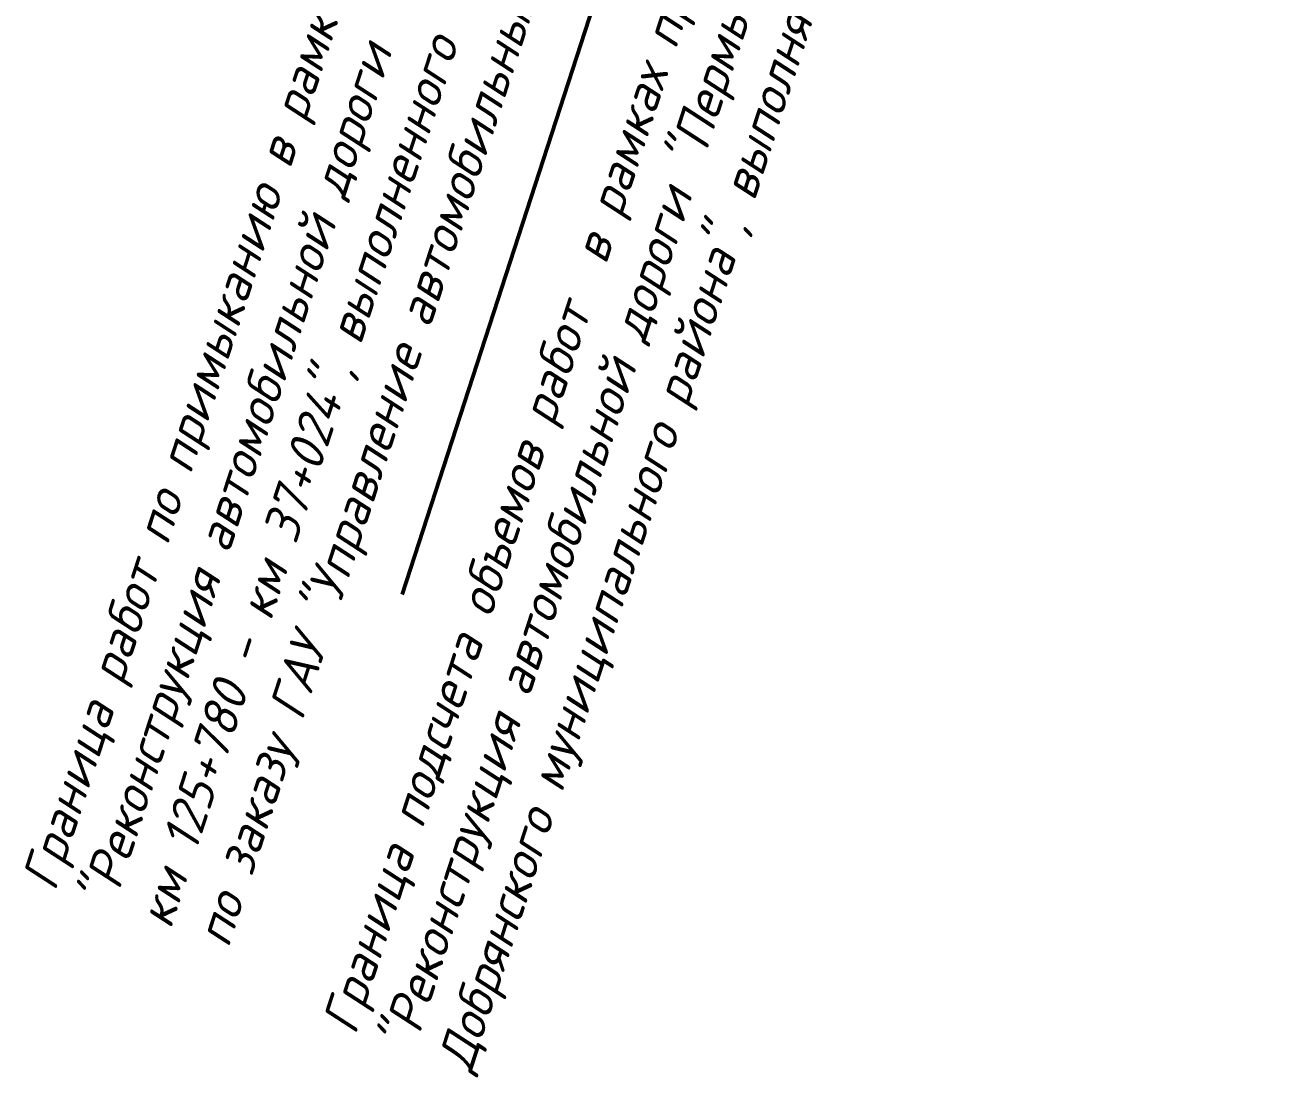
# Model space of a CAD drawing. Header units: millimetres. Extents: x -698 to 8131, y -704 to 4503.
# Drawn here: x -698.4 to -493.9, y 3984.9 to 4158.3 of the extents above; entities that cross this region are included whole.
import ezdxf

# ---------------------------------------------------------------- set-up
doc = ezdxf.new("R2010")
doc.units = ezdxf.units.MM
doc.linetypes.add('CONTI', pattern=[0])
doc.styles.add('ГОСТ', font='isocpeui.ttf', dxfattribs={"height": 4})

msp = doc.modelspace()

# ---------------------------------------------------------------- linework, layer by layer
at = {"color": 1, "linetype": 'CONTI', "lineweight": 50}
msp.add_line((-636.27, 4064.56, 352.43), (-493.87, 4502.77, -88.59), dxfattribs=at)

# ---------------------------------------------------------------- texts
at = {"color": 1, "linetype": 'Continuous', "char_height": 6, "attachment_point": 1, "rotation": 71.9979, "style": 'ГОСТ'}
for s, insert in [('Граница подсчета объемов работ  в рамках проекта 01/11 \\P"Реконструкция автомобильной дороги "Пермь - Березники" - Гари"\\PДобрянского муниципального района", выполняемого ООО "ПСК ФриВэй"', (-649.65, 3993.63, 327.14)), ('Граница работ по примыканию в рамках проекта 12/06 \\P"Реконструкция автомобильной дороги "Пермь - Березники"\\Pкм 125+780 - км 37+024", выполненного ООО "ПСП "Автомост" \\Pпо заказу ГАУ "Управление автомобильных дорог Пермского края" ', (-699.08, 4017.29, 327.14))]:
    msp.add_mtext(s, dxfattribs=dict(at, insert=insert))

doc.saveas('drawing.dxf')
